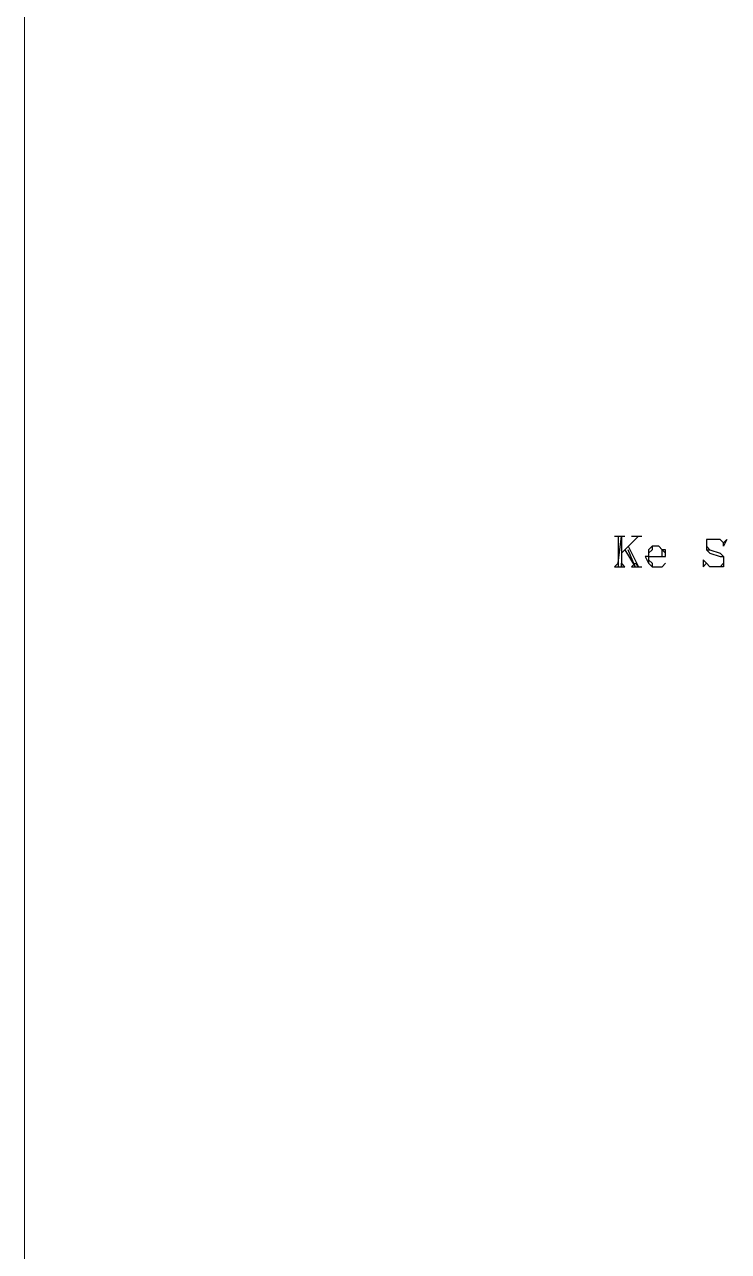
# Model space of a CAD drawing. Header units: millimetres. Extents: x 658 to 813, y 806 to 883.
# Drawn here: x 783.028 to 783.658, y 863.83 to 864.927 of the extents above; entities that cross this region are included whole.
import ezdxf

# ---------------------------------------------------------------- set-up
doc = ezdxf.new("R2010")
doc.units = ezdxf.units.MM
doc.header["$LTSCALE"] = 0.1
doc.layers.add('arsir', color=14, linetype='Continuous', lineweight=0)
doc.layers.add('TEXT', color=8, linetype='Continuous')

msp = doc.modelspace()

# ---------------------------------------------------------------- linework, layer by layer
at = {"layer": 'arsir', "color": 7}
msp.add_lwpolyline([(783.0282, 861.6874), (790.1692, 861.6874), (790.1692, 867.6233), (783.0282, 867.6233)], close=True, dxfattribs=at)
at = {"layer": 'TEXT', "color": 7}
for points in [[(783.5563, 864.4697), (783.5654, 864.4697)], [(783.5563, 864.4697), (783.5594, 864.4697), (783.5594, 864.4666)], [(783.5594, 864.4697), (783.5594, 864.4423)], [(783.5594, 864.4453), (783.5624, 864.4697), (783.5624, 864.4423)], [(783.5776, 864.4697), (783.5624, 864.4545)], [(783.5624, 864.4666), (783.5624, 864.4697), (783.5654, 864.4697)], [(783.5715, 864.4697), (783.5806, 864.4697)], [(783.5746, 864.4697), (783.5776, 864.4697), (783.5806, 864.4697)], [(783.6384, 864.4666), (783.6384, 864.4636), (783.6384, 864.4605), (783.6414, 864.4575), (783.6506, 864.4545), (783.6536, 864.4514), (783.6536, 864.4484), (783.6536, 864.4453), (783.6536, 864.4423), (783.6506, 864.4423), (783.6475, 864.4423), (783.6445, 864.4423), (783.6414, 864.4423), (783.6384, 864.4453), (783.6354, 864.4484), (783.6354, 864.4423), (783.6384, 864.4453)], [(783.6536, 864.4636), (783.6566, 864.4666), (783.6536, 864.4605), (783.6536, 864.4636), (783.6506, 864.4666), (783.6475, 864.4666), (783.6445, 864.4666), (783.6384, 864.4666), (783.6384, 864.4636), (783.6384, 864.4605), (783.6384, 864.4575), (783.6414, 864.4545), (783.6506, 864.4514), (783.6536, 864.4514), (783.6536, 864.4484), (783.6536, 864.4453), (783.6506, 864.4423)], [(783.5654, 864.4575), (783.5746, 864.4423), (783.5685, 864.4575)], [(783.5685, 864.4605), (783.5776, 864.4423)], [(783.5867, 864.4514), (783.6019, 864.4514), (783.6019, 864.4545), (783.6019, 864.4575), (783.5989, 864.4575), (783.5958, 864.4605), (783.5928, 864.4605), (783.5898, 864.4605), (783.5867, 864.4575), (783.5867, 864.4514), (783.5837, 864.4514), (783.5867, 864.4453), (783.5898, 864.4423), (783.5928, 864.4423), (783.5958, 864.4423), (783.5989, 864.4423), (783.6019, 864.4453)], [(783.5928, 864.4605), (783.5898, 864.4605), (783.5898, 864.4575), (783.5867, 864.4545), (783.5867, 864.4484), (783.5898, 864.4453), (783.5898, 864.4423), (783.5928, 864.4423)], [(783.5867, 864.4575), (783.5867, 864.4545), (783.5867, 864.4484), (783.5867, 864.4453)], [(783.5989, 864.4514), (783.5989, 864.4575), (783.5958, 864.4605)], [(783.6019, 864.4545), (783.5989, 864.4575)], [(783.6384, 864.4605), (783.6384, 864.4575), (783.6414, 864.4575), (783.6506, 864.4545), (783.6536, 864.4514), (783.6536, 864.4484)], [(783.5563, 864.4423), (783.5594, 864.4453), (783.5594, 864.4423)], [(783.5624, 864.4423), (783.5624, 864.4453), (783.5654, 864.4423)], [(783.5715, 864.4423), (783.5746, 864.4453), (783.5776, 864.4423)], [(783.5563, 864.4423), (783.5654, 864.4423)], [(783.5715, 864.4423), (783.5806, 864.4423)]]:
    msp.add_lwpolyline(points, dxfattribs=at)

doc.saveas('drawing.dxf')
